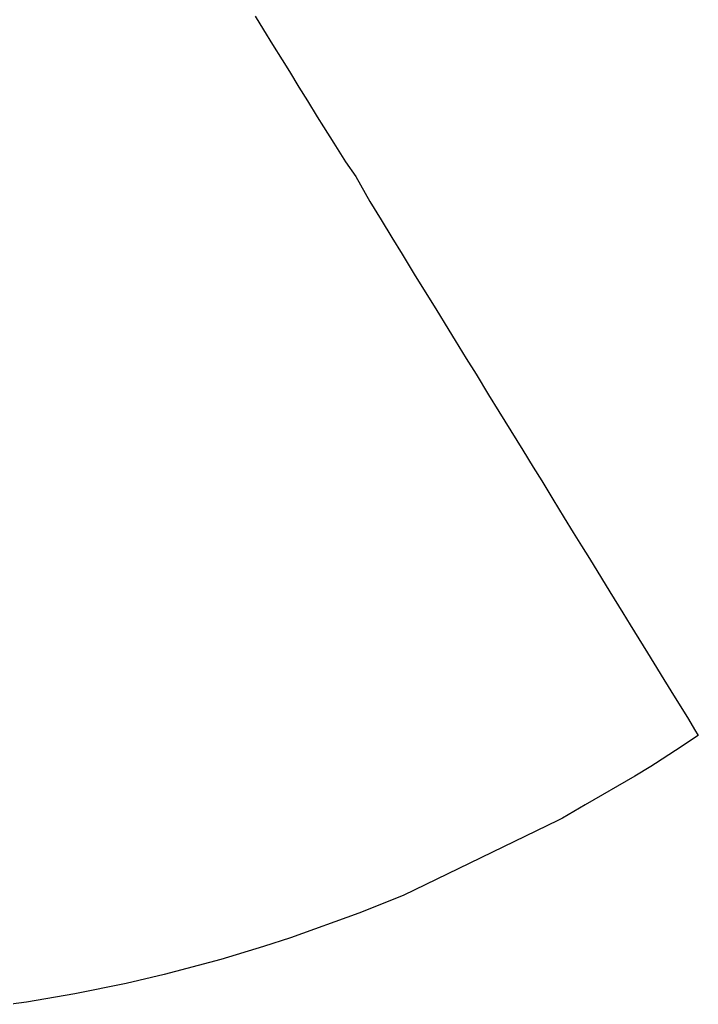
# Model space of a CAD drawing. Header units: inches. Extents: x 253462 to 255152, y 2692471 to 2694236.
# Drawn here: x 254536 to 254996, y 2692483 to 2693151 of the extents above; entities that cross this region are included whole.
import ezdxf

# ---------------------------------------------------------------- set-up
doc = ezdxf.new("R2010")
doc.units = ezdxf.units.IN
doc.header["$MEASUREMENT"] = 0
doc.layers.add('SECTORS', color=7, linetype='Continuous', lineweight=30, true_color=0xf0f0f0)

msp = doc.modelspace()

# ---------------------------------------------------------------- linework, layer by layer
at = {"layer": 'SECTORS'}
msp.add_polyline3d([(254695.3792, 2693153.8287, 0), (254701.0222, 2693144.5486, 0), (254707.1205, 2693134.5887, 0), (254713.5468, 2693124.1247, 0), (254718.4932, 2693116.1101, 0), (254724.9942, 2693105.6179, 0), (254730.8156, 2693096.221, 0), (254737.4424, 2693085.5189, 0), (254741.6587, 2693078.7097, 0), (254748.6228, 2693067.4629, 0), (254756.4971, 2693054.7723, 0), (254763.6682, 2693044.9406, 0), (254773.127, 2693027.869, 0), (254780.7092, 2693015.4954, 0), (254788.0589, 2693003.4709, 0), (254794.9474, 2692992.2011, 0), (254803.2732, 2692978.6449, 0), (254810.7236, 2692966.5649, 0), (254817.8521, 2692955.007, 0), (254826.7591, 2692940.5635, 0), (254831.0786, 2692933.5514, 0), (254838.5761, 2692921.3801, 0), (254845.1656, 2692910.6829, 0), (254853.7237, 2692896.7647, 0), (254860.6722, 2692885.4669, 0), (254868.726, 2692872.3821, 0), (254876.8874, 2692859.17, 0), (254884.0218, 2692847.6033, 0), (254889.7692, 2692838.2559, 0), (254897.3822, 2692825.8744, 0), (254905.0637, 2692813.3186, 0), (254911.1835, 2692803.3323, 0), (254916.7083, 2692794.317, 0), (254922.069, 2692785.5693, 0), (254930.3087, 2692772.1872, 0), (254935.9513, 2692763.0304, 0), (254944.7465, 2692748.7577, 0), (254949.6992, 2692740.7207, 0), (254955.6686, 2692731.0336, 0), (254961.4567, 2692721.6473, 0), (254965.752, 2692714.6806, 0), (254972.6678, 2692703.4643, 0), (254980.2902, 2692691.1019, 0), (254984.1323, 2692684.863, 0), (254989.278, 2692676.5045, 0), (254993.4889, 2692669.6644, 0), (254995.9977, 2692665.5893, 0), (254980.5601, 2692655.3453, 0), (254966.888, 2692646.576, 0), (254963.6778, 2692644.5169, 0), (254952.8799, 2692637.8018, 0), (254919.1891, 2692618.3259, 0), (254903.7468, 2692609.3992, 0), (254901.1677, 2692607.9083, 0), (254795.7366, 2692556.9291, 0), (254765.5566, 2692544.8121, 0), (254719.367, 2692528.1297, 0), (254700.9016, 2692522.2531, 0), (254671.9402, 2692513.5488, 0), (254633.4332, 2692503.251, 0), (254607.8486, 2692497.2383, 0), (254572.8823, 2692490.0913, 0), (254540.2231, 2692484.4924, 0), (254529.8188, 2692483.0311, 0)], dxfattribs=at)

doc.saveas('drawing.dxf')
